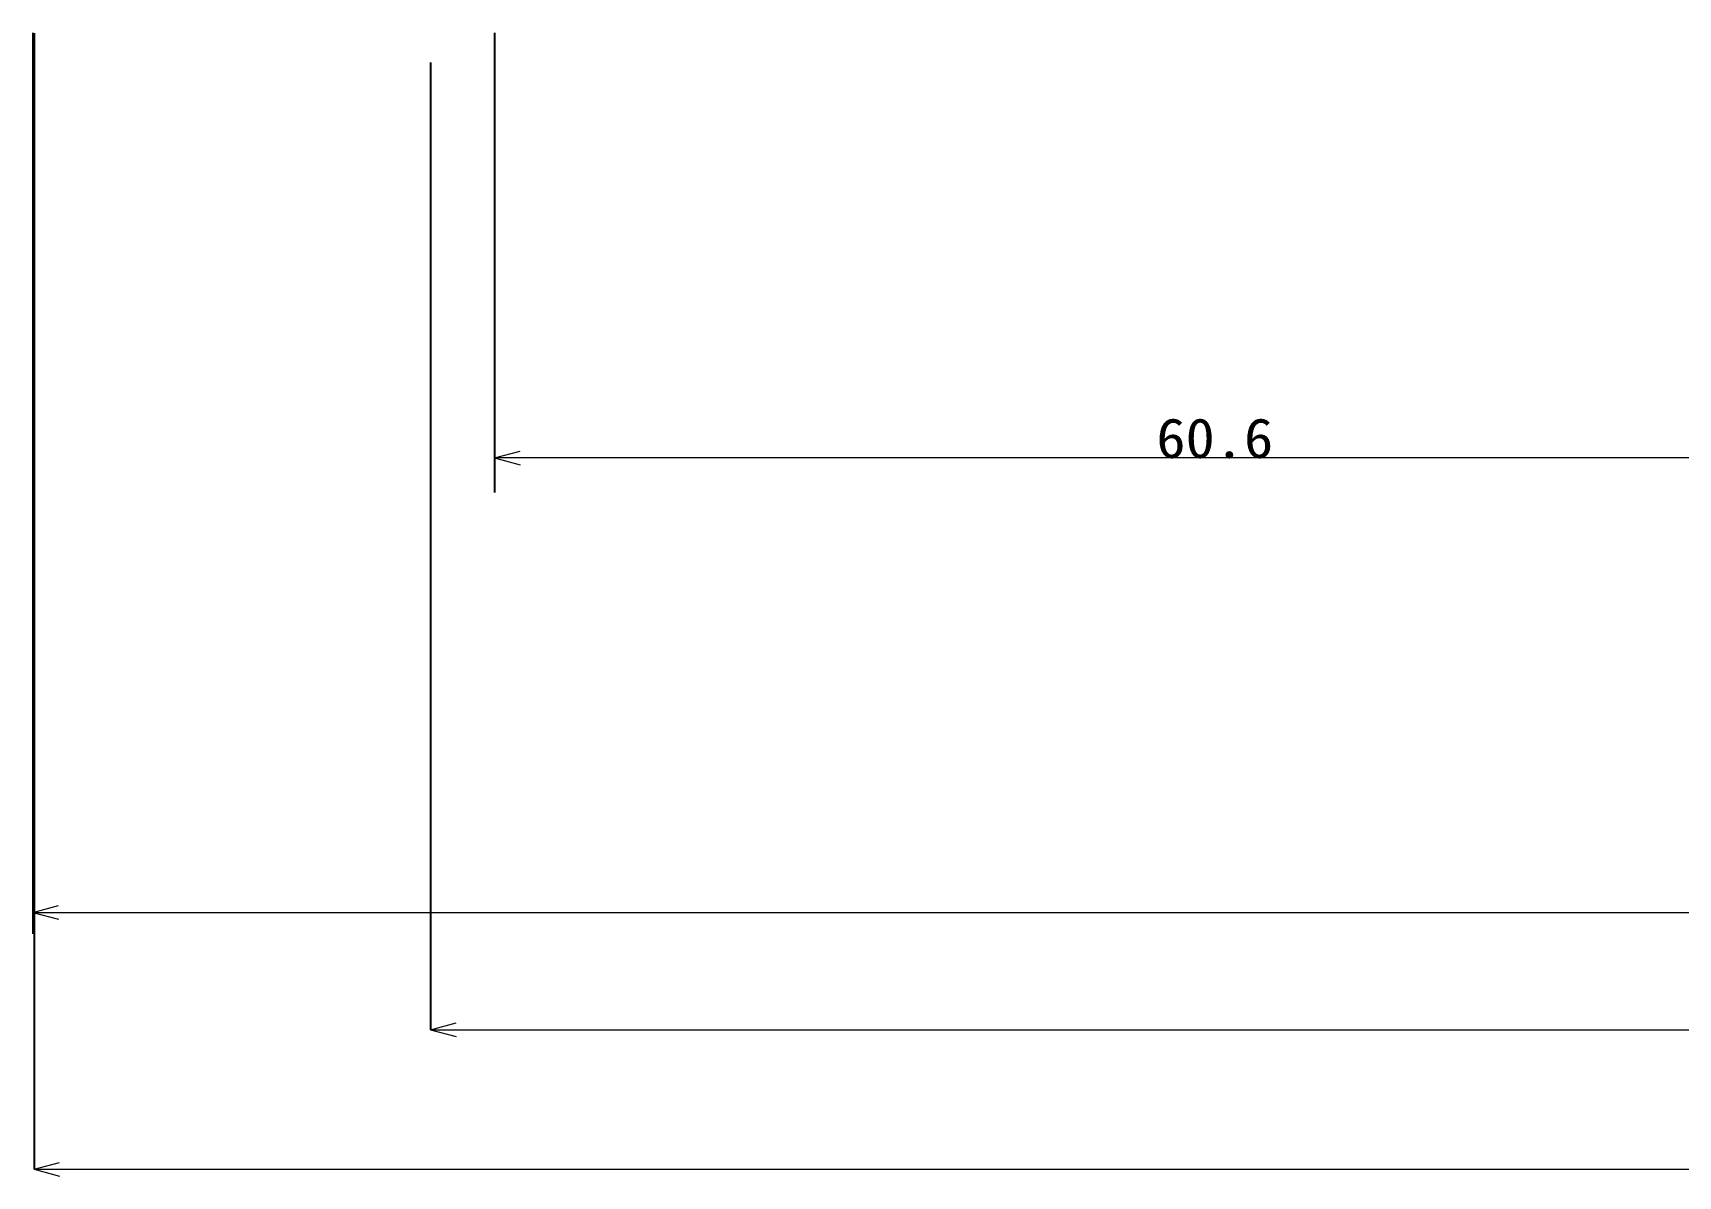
# Model space of a CAD drawing. Extents: x 47 to 362, y 46 to 259.
# Drawn here: x 54.7 to 116.7, y 157.5 to 200.6 of the extents above; entities that cross this region are included whole.
import ezdxf
from ezdxf.enums import TextEntityAlignment as Align

# ---------------------------------------------------------------- set-up
doc = ezdxf.new("R2010")
doc.units = 0
doc.layers.add('Work', color=6, linetype='continuous')
doc.styles.add('Font_0', font='MS Gothic.ttf')

msp = doc.modelspace()

# ---------------------------------------------------------------- linework, layer by layer
at = {"layer": 'Work', "linetype": 'BYBLOCK'}
for p, q in [((54.655, 200.634), (54.655, 166.634)), ((72.078, 200.634), (72.078, 183.284))]:
    msp.add_line(p, q, dxfattribs=at)
at = {"layer": 'Work', "linetype": 'continuous'}
for p, q in [((54.698, 200.62), (54.698, 157.746)), ((69.658, 199.518), (69.658, 163.012))]:
    msp.add_line(p, q, dxfattribs=at)
at = {"layer": 'Work', "color": 8, "linetype": 'BYBLOCK', "lineweight": 0}
for p, q in [((72.078, 184.592), (73.044, 184.851)), ((132.669, 184.592), (72.078, 184.592)), ((72.078, 184.592), (73.044, 184.333)), ((54.655, 167.44), (55.621, 167.698)), ((54.655, 167.44), (294.655, 167.44)), ((54.655, 167.44), (55.621, 167.181))]:
    msp.add_line(p, q, dxfattribs=at)
at = {"layer": 'Work', "color": 8, "linetype": 'continuous', "lineweight": 0}
for p, q in [((69.658, 163.012), (70.624, 163.271)), ((69.658, 163.012), (339.665, 163.012)), ((69.658, 163.012), (70.624, 162.753)), ((54.698, 157.746), (55.664, 158.005)), ((54.698, 157.746), (354.636, 157.746)), ((54.698, 157.746), (55.664, 157.488))]:
    msp.add_line(p, q, dxfattribs=at)

# ---------------------------------------------------------------- texts
at = {"layer": 'Work', "linetype": 'continuous', "style": 'Font_0', "width": 1.08047}
msp.add_text('60.6', height=1.5, rotation=360, dxfattribs=at).set_placement((99.253, 185.342), align=Align.MIDDLE_CENTER)

doc.saveas('drawing.dxf')
